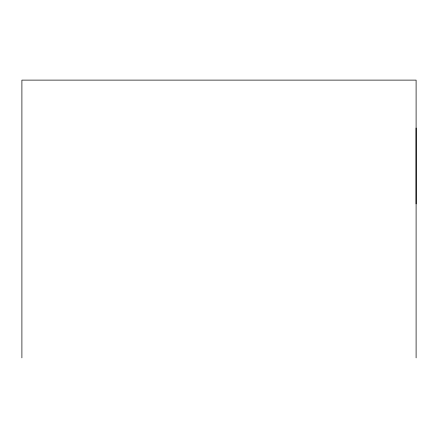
<?xml version="1.0" encoding="UTF-8"?>
<svg xmlns="http://www.w3.org/2000/svg" width="438" height="438" viewBox="0 0 438 438"><rect width="100%" height="100%" fill="white"/><g stroke="black" fill="none" stroke-linecap="round" stroke-linejoin="round"><path stroke-width="0.66" d="M416.1 203.889L416.1 128.044M416.1 357.884L416.1 80.116L21.9 80.116L21.9 357.884"/></g></svg>
